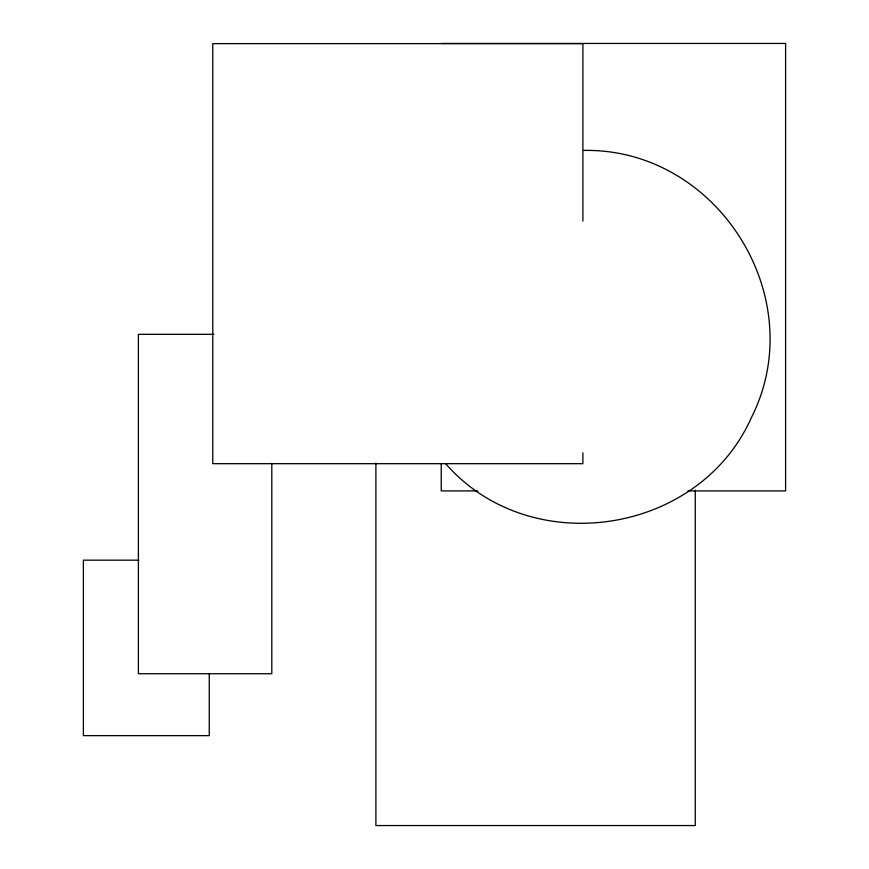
<?xml version="1.0" encoding="UTF-8"?>
<svg xmlns="http://www.w3.org/2000/svg" width="869" height="869" viewBox="0 0 869 869"><rect width="100%" height="100%" fill="white"/><g stroke="black" fill="none" stroke-linecap="round" stroke-linejoin="round"><path stroke-width="1.3" d="M441.224 43.45L785.609 43.45L785.609 490.909L687.987 490.909M213.861 334.326L138.388 334.326L138.388 673.736L271.801 673.736L271.801 463.307M477.831 490.909L441.224 490.909L441.224 463.785M138.888 560.168L83.391 560.168L83.391 735.641L209.266 735.641L209.266 673.551M583.751 150.413C717.848 148.088 811.852 298.067 751.327 417.75C699.024 535.065 530.296 560.581 445.764 463.807M695.265 490.203L695.265 825.55L375.897 825.55L375.897 463.058M582.893 221.128L582.893 43.635L212.775 43.635L212.775 463.677L582.893 463.677L582.893 452.836"/></g></svg>
